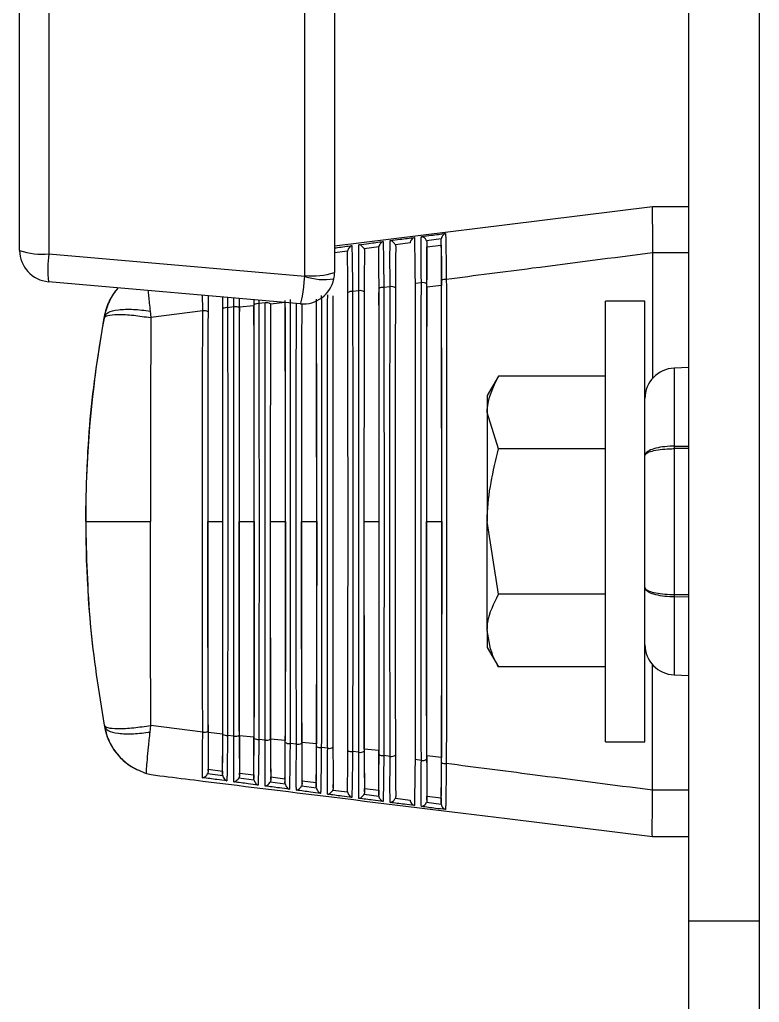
# Model space of a CAD drawing. Extents: x 17.3 to 113.1, y 4.8 to 84.5.
# Drawn here: x 101.757 to 103.225, y 34.952 to 36.903 of the extents above; entities that cross this region are included whole.
import ezdxf

# ---------------------------------------------------------------- set-up
doc = ezdxf.new("R2010")
doc.units = 0
doc.header["$MEASUREMENT"] = 0
doc.layers.add('OBJECT', color=7, linetype='CONTINUOUS')

msp = doc.modelspace()

# ---------------------------------------------------------------- linework, layer by layer
at = {"layer": 'OBJECT'}
for p, q in [((103.0847, 35.1139), (103.0847, 44.0865)), ((101.7567, 36.4447), (101.7567, 37.5333)), ((101.8148, 37.5263), (101.8148, 36.4376)), ((102.3229, 36.3947), (102.3229, 37.5263)), ((102.3817, 37.3464), (102.3817, 36.4009)), ((103.2247, 34.4065), (103.2247, 37.2701)), ((102.7241, 36.496), (103.0127, 36.5315)), ((103.0127, 36.5315), (103.0847, 36.5315)), ((103.0127, 36.5315), (103.0127, 36.5315)), ((102.3817, 36.4538), (102.7241, 36.496)), ((102.5314, 36.4594), (102.5023, 36.4556)), ((102.5934, 36.4674), (102.5643, 36.4636)), ((102.5651, 36.4597), (102.5651, 36.4515)), ((102.5651, 36.4515), (102.5933, 36.455)), ((102.5933, 36.466), (102.5934, 36.4674)), ((102.5933, 36.455), (102.5933, 36.466)), ((101.8148, 36.4376), (102.3227, 36.3932)), ((102.4075, 36.4433), (102.3817, 36.4399)), ((102.4073, 36.4414), (102.4075, 36.4433)), ((102.4694, 36.4514), (102.4402, 36.4476)), ((102.4693, 36.4497), (102.4694, 36.4514)), ((103.0127, 36.4399), (103.0127, 36.4398)), ((103.0847, 36.4399), (103.0127, 36.4399)), ((103.0127, 36.4398), (103.0127, 36.1906)), ((102.3137, 36.3387), (101.8137, 36.3824)), ((102.5539, 36.3805), (102.5414, 36.3789)), ((102.4299, 36.3645), (102.4174, 36.3629)), ((102.4919, 36.3725), (102.4794, 36.3709)), ((102.5938, 36.3749), (102.5646, 36.3716)), ((102.1599, 36.3289), (102.1598, 36.3521)), ((102.182, 36.3325), (102.1819, 36.3502)), ((102.1926, 36.3493), (102.1925, 36.3306)), ((102.1927, 36.3317), (102.1927, 36.3493)), ((102.2219, 36.3369), (102.2218, 36.3467)), ((102.2313, 36.3459), (102.2314, 36.3389)), ((102.244, 36.3405), (102.2314, 36.3389)), ((102.2838, 36.3413), (102.2546, 36.3382)), ((102.9977, 36.344), (102.9197, 36.344)), ((102.9197, 35.469), (102.9197, 36.344)), ((102.9977, 35.469), (102.9977, 36.344)), ((102.0157, 36.3243), (102.0171, 36.3112)), ((102.12, 36.3245), (102.0171, 36.3112)), ((102.182, 36.3325), (102.1693, 36.3309)), ((102.2217, 36.3347), (102.1927, 36.3317)), ((101.9243, 36.3107), (101.9248, 36.3132)), ((103.0847, 36.2119), (103.0556, 36.2109)), ((103.0556, 36.2109), (103.0556, 36.0561)), ((102.707, 36.1952), (102.6847, 36.1565)), ((102.9197, 36.1952), (102.707, 36.1952)), ((102.6847, 36.1565), (102.6847, 36.123)), ((102.707, 36.0508), (102.6847, 36.123)), ((102.6847, 36.123), (102.6847, 35.9065)), ((102.9197, 36.0508), (102.707, 36.0508)), ((103.0556, 36.0561), (103.0847, 36.0563)), ((103.0847, 36.0514), (103.0556, 36.0512)), ((103.0556, 36.0512), (103.0556, 35.7618)), ((102.1303, 35.9065), (102.1601, 35.9065)), ((102.1923, 35.9065), (102.2221, 35.9065)), ((102.2543, 35.9065), (102.2841, 35.9065)), ((102.3162, 35.9065), (102.3462, 35.9065)), ((102.4402, 35.9065), (102.4702, 35.9065)), ((102.5641, 35.9065), (102.5943, 35.9065)), ((102.707, 35.7621), (102.6847, 35.9065)), ((102.6847, 35.69), (102.6847, 35.9065)), ((102.9197, 35.7621), (102.707, 35.7621)), ((103.0556, 35.7618), (103.0847, 35.7615)), ((103.0847, 35.7566), (103.0556, 35.7569)), ((103.0556, 35.7569), (103.0556, 35.6021)), ((102.6847, 35.69), (102.6847, 35.6565)), ((102.6847, 35.6565), (102.707, 35.6178)), ((102.9197, 35.6178), (102.707, 35.6178)), ((103.0127, 35.3732), (103.0127, 35.6223)), ((103.0556, 35.6021), (103.0847, 35.601)), ((101.9243, 35.5022), (101.9248, 35.4998)), ((102.0157, 35.4886), (102.0171, 35.5018)), ((102.12, 35.4885), (102.0171, 35.5018)), ((102.1597, 35.4847), (102.1307, 35.4877)), ((102.182, 35.4805), (102.1693, 35.4821)), ((102.2217, 35.4782), (102.1927, 35.4813)), ((102.244, 35.4725), (102.2314, 35.4741)), ((102.2838, 35.4717), (102.2546, 35.4748)), ((102.306, 35.4644), (102.2934, 35.4661)), ((102.3458, 35.4651), (102.3166, 35.4682)), ((102.9197, 35.469), (102.9977, 35.469)), ((102.368, 35.4564), (102.3554, 35.4581)), ((102.4299, 35.4484), (102.4174, 35.4501)), ((102.4698, 35.4517), (102.4406, 35.4549)), ((102.4919, 35.4404), (102.4794, 35.442)), ((102.5938, 35.4381), (102.5646, 35.4413)), ((102.5539, 35.4324), (102.5414, 35.434)), ((101.9903, 35.4136), (101.9903, 35.4135)), ((102.0085, 35.4065), (102.0176, 35.4041)), ((102.1298, 35.4062), (102.1596, 35.4023)), ((102.1311, 35.4115), (102.1311, 35.4147)), ((102.1311, 35.4147), (102.1593, 35.4113)), ((102.1593, 35.4113), (102.1593, 35.4049)), ((102.1931, 35.403), (102.1931, 35.4071)), ((102.1931, 35.4071), (102.2213, 35.4036)), ((102.2213, 35.4036), (102.2213, 35.3965)), ((102.1919, 35.398), (102.2216, 35.394)), ((102.254, 35.3898), (102.2835, 35.3859)), ((102.2551, 35.3946), (102.2551, 35.3995)), ((102.2551, 35.3995), (102.2833, 35.396)), ((102.2833, 35.396), (102.2833, 35.3881)), ((102.3161, 35.3816), (102.3455, 35.3777)), ((102.3171, 35.3863), (102.3171, 35.3919)), ((102.3171, 35.3919), (102.3453, 35.3884)), ((102.3453, 35.3884), (102.3453, 35.3798)), ((102.3791, 35.378), (102.3791, 35.3843)), ((102.3781, 35.3735), (102.4075, 35.3697)), ((102.4402, 35.3654), (102.4694, 35.3616)), ((102.4411, 35.3697), (102.4411, 35.3767)), ((102.4411, 35.3767), (102.4693, 35.3732)), ((102.4693, 35.3732), (102.4693, 35.3633)), ((103.0127, 35.373), (103.0127, 35.3732)), ((103.0847, 35.373), (103.0127, 35.373)), ((102.5023, 35.3573), (102.5314, 35.3536)), ((102.5643, 35.3493), (102.5934, 35.3456)), ((102.5651, 35.3533), (102.5651, 35.3614)), ((102.5651, 35.3614), (102.5933, 35.358)), ((102.5933, 35.358), (102.5933, 35.347)), ((102.7241, 35.3169), (103.0127, 35.2815)), ((103.0127, 35.2815), (103.0847, 35.2815)), ((103.0127, 35.2815), (103.0127, 35.2815)), ((103.0847, 35.1139), (103.2247, 35.1139)), ((103.0847, 34.8945), (103.0847, 35.1139))]:
    msp.add_line(p, q, dxfattribs=at)
for centre, radius, start, end in [((101.8012, 36.5682), 0.1313, 250.1946, 275.962), ((101.8192, 36.4447), 0.0625, 180, 265), ((102.0349, 36.4057), 0.2224, 171.741, 186.0016), ((102.3381, 36.5321), 0.1382, 263.6678, 288.3842), ((102.3192, 36.4009), 0.0625, 348.19, 0), ((102.3192, 36.4009), 0.0625, 265, 348.19), ((102.3154, 36.3947), 0.0075, 348.19, 0), ((102.3619, 36.5094), 0.1227, 251.3498, 278.6504), ((102.5565, 36.3662), 0.0146, 57.0125, 100.1367), ((102.6013, 36.3743), 0.0128, 80.5612, 125.0362), ((102.0428, 36.2915), 0.12, 138.9475, 169.5863), ((102.4153, 36.3498), 0.0133, 80.8346, 123.6271), ((102.4325, 36.3498), 0.015, 57.9288, 99.9093), ((102.4773, 36.358), 0.0131, 80.7441, 124.1001), ((102.4945, 36.358), 0.0148, 57.4671, 100.023), ((102.2292, 36.3252), 0.0138, 81.1256, 122.1851), ((102.2466, 36.3252), 0.0156, 59.3136, 99.5686), ((102.1226, 36.3087), 0.016, 60.2653, 99.3215), ((102.1672, 36.317), 0.014, 81.2267, 121.6959), ((102.1846, 36.3169), 0.0158, 59.7883, 99.446), ((104.1377, 35.9065), 2.25, 169.5863, 177.7412), ((103.0577, 36.1509), 0.06, 92, 180), ((103.3113, 36.0536), 0.2557, 179.4499, 180.5501), ((104.1377, 35.9065), 2.25, 179.0318, 186.8113), ((103.3113, 35.7593), 0.2557, 179.4499, 180.5501), ((103.0577, 35.662), 0.06, 180, 268), ((102.0428, 35.5215), 0.12, 190.4137, 244.0782), ((102.1226, 35.5043), 0.016, 260.6747, 299.7384), ((102.1672, 35.4959), 0.014, 238.3041, 278.7733), ((102.1846, 35.496), 0.0158, 260.554, 300.2117), ((102.2292, 35.4877), 0.0138, 237.8149, 278.8744), ((102.2466, 35.4878), 0.0156, 260.4314, 300.6864), ((102.2912, 35.4795), 0.0136, 237.336, 278.9692), ((102.3086, 35.4796), 0.0153, 260.3116, 301.1548), ((102.3533, 35.4713), 0.0134, 236.8451, 279.0729), ((102.3705, 35.4714), 0.0152, 260.2034, 301.6137), ((102.4153, 35.4632), 0.0133, 236.3729, 279.1654), ((102.4325, 35.4632), 0.015, 260.0879, 302.077), ((102.4773, 35.455), 0.0131, 235.8999, 279.2559), ((102.4945, 35.455), 0.0148, 259.9716, 302.5352), ((102.5565, 35.4468), 0.0146, 259.8691, 302.9816), ((102.6013, 35.4387), 0.0128, 234.9638, 279.4388)]:
    msp.add_arc(centre, radius, start, end, dxfattribs=at)
for centre, major_axis, ratio, start_param, end_param in [((102.3192, 36.4009), (0.0054, 0.0623), 0.067136, 3.141593, 4.593532), ((102.5833, 35.9065), (0, 2.217), 0.008727, 1.356281, 1.785312), ((102.5751, 35.9065), (0, 2.2176), 0.008727, 4.494993, 4.929785), ((102.3891, 35.9065), (0, 2.2078), 0.008727, 4.505106, 4.919672), ((102.4593, 35.9065), (0, 2.2105), 0.008727, 1.363019, 1.778574), ((102.4511, 35.9065), (0, 2.2111), 0.008727, 4.501727, 4.923051), ((102.5213, 35.9065), (0, 2.2137), 0.008727, 1.359646, 1.781947), ((102.2733, 35.9065), (0, 2.2007), 0.008727, 1.373185, 1.768407), ((102.2651, 35.9065), (0, 2.2013), 0.008727, 4.511889, 4.912889), ((102.3353, 35.9065), (0, 2.204), 0.008727, 1.373501, 1.771804), ((102.3271, 35.9065), (0, 2.2046), 0.008727, 4.508493, 4.912379), ((102.3973, 35.9065), (0, 2.2072), 0.008727, 1.366399, 1.775193), ((102.1493, 35.9065), (0, 2.1942), 0.008727, 1.380004, 1.761588), ((102.1411, 35.9065), (0, 2.1948), 0.008727, 4.518704, 4.906074), ((102.2113, 35.9065), (0, 2.1975), 0.008727, 1.376591, 1.765002), ((102.2031, 35.9065), (0, 2.1981), 0.008727, 4.515292, 4.909486)]:
    msp.add_ellipse(centre, major_axis=major_axis, ratio=ratio, start_param=start_param, end_param=end_param, dxfattribs=at)
for points, knots in [([(103.0127, 36.5315), (103.0124, 36.5301), (103.0119, 36.5274), (103.012, 36.5066), (103.0128, 36.4769), (103.0127, 36.452), (103.0127, 36.4399)], [0, 0, 0, 0, 0.253583, 0.507165, 0.760847, 1, 1, 1, 1]), ([(102.5539, 36.4721), (102.5605, 36.473), (102.5765, 36.475), (102.5926, 36.4771), (102.602, 36.4783)], [0, 0, 0, 0, 0.412559, 1, 1, 1, 1]), ([(102.602, 36.4783), (102.602, 36.4783), (102.601, 36.478), (102.5989, 36.4769), (102.5962, 36.4742), (102.5941, 36.4708), (102.5936, 36.4684), (102.5934, 36.4674)], [0, 0, 0, 0, 0.007749, 0.250693, 0.570356, 0.807216, 1, 1, 1, 1]), ([(102.602, 36.4783), (102.602, 36.4777), (102.6021, 36.4755), (102.6023, 36.4672), (102.6027, 36.4475), (102.6031, 36.4177), (102.6033, 36.3959), (102.6034, 36.3869)], [0, 0, 0, 0, 0.059775, 0.20716, 0.50141, 0.795934, 1, 1, 1, 1]), ([(102.4299, 36.3645), (102.4299, 36.371), (102.4297, 36.3906), (102.4296, 36.42), (102.4297, 36.4425), (102.4298, 36.4524), (102.4299, 36.4553), (102.4299, 36.456)], [0, 0, 0, 0, 0.151845, 0.458695, 0.765102, 0.940995, 1, 1, 1, 1]), ([(102.4299, 36.456), (102.4365, 36.4568), (102.4525, 36.4589), (102.4686, 36.461), (102.478, 36.4623)], [0, 0, 0, 0, 0.412496, 1, 1, 1, 1]), ([(102.4402, 36.4476), (102.4397, 36.4486), (102.4386, 36.4508), (102.4357, 36.4536), (102.4328, 36.4553), (102.4307, 36.4559), (102.4299, 36.456), (102.4299, 36.456)], [0, 0, 0, 0, 0.207478, 0.460443, 0.790802, 0.99185, 1, 1, 1, 1]), ([(102.478, 36.4623), (102.478, 36.4622), (102.4772, 36.4619), (102.4752, 36.4609), (102.4725, 36.4584), (102.4703, 36.4549), (102.4697, 36.4525), (102.4694, 36.4514)], [0, 0, 0, 0, 0.0078825, 0.2106168, 0.547452, 0.7981673, 1, 1, 1, 1]), ([(102.478, 36.4623), (102.478, 36.4616), (102.4781, 36.4591), (102.4783, 36.4503), (102.4787, 36.4297), (102.4791, 36.4), (102.4793, 36.379), (102.4794, 36.3709)], [0, 0, 0, 0, 0.059218, 0.209832, 0.510595, 0.811654, 1, 1, 1, 1]), ([(102.4919, 36.3725), (102.4919, 36.379), (102.4917, 36.3986), (102.4916, 36.4279), (102.4917, 36.4506), (102.4918, 36.4606), (102.4919, 36.4634), (102.4919, 36.4641)], [0, 0, 0, 0, 0.150135, 0.453531, 0.756487, 0.940721, 1, 1, 1, 1]), ([(102.4919, 36.4641), (102.4985, 36.4649), (102.5145, 36.467), (102.5306, 36.4691), (102.54, 36.4703)], [0, 0, 0, 0, 0.412531, 1, 1, 1, 1]), ([(102.5023, 36.4556), (102.5018, 36.4566), (102.5007, 36.4588), (102.4979, 36.4616), (102.4949, 36.4634), (102.4928, 36.464), (102.4919, 36.4641), (102.4919, 36.4641)], [0, 0, 0, 0, 0.203483, 0.450055, 0.7731, 0.991933, 1, 1, 1, 1]), ([(102.5023, 36.4556), (102.5026, 36.4545), (102.503, 36.4531), (102.5031, 36.4517), (102.5031, 36.4515)], [0, 0, 0, 0, 0.8359793, 1, 1, 1, 1]), ([(102.54, 36.4703), (102.54, 36.4703), (102.5391, 36.47), (102.537, 36.4689), (102.5343, 36.4663), (102.5322, 36.4629), (102.5317, 36.4605), (102.5314, 36.4594)], [0, 0, 0, 0, 0.0078079, 0.2310745, 0.5592031, 0.8028127, 1, 1, 1, 1]), ([(102.54, 36.4703), (102.54, 36.4697), (102.5401, 36.4673), (102.5403, 36.4588), (102.5407, 36.4387), (102.5411, 36.4088), (102.5413, 36.3874), (102.5414, 36.3789)], [0, 0, 0, 0, 0.0594948, 0.2084586, 0.5058928, 0.8036089, 1, 1, 1, 1]), ([(102.5539, 36.3805), (102.5539, 36.387), (102.5537, 36.4065), (102.5536, 36.4358), (102.5537, 36.4587), (102.5538, 36.4687), (102.5539, 36.4715), (102.5539, 36.4721)], [0, 0, 0, 0, 0.1485046, 0.4485974, 0.7482559, 0.9404451, 1, 1, 1, 1]), ([(102.5643, 36.4636), (102.5638, 36.4646), (102.5629, 36.4666), (102.5605, 36.4693), (102.5574, 36.4713), (102.5551, 36.472), (102.5539, 36.4721), (102.5539, 36.4721)], [0, 0, 0, 0, 0.1992929, 0.3970824, 0.7008919, 0.992019, 1, 1, 1, 1]), ([(102.5643, 36.4636), (102.5647, 36.4625), (102.565, 36.4612), (102.5651, 36.4599), (102.5651, 36.4597)], [0, 0, 0, 0, 0.843623, 1, 1, 1, 1]), ([(102.5651, 36.4597), (102.565, 36.4546), (102.5648, 36.4445), (102.5645, 36.4156), (102.5645, 36.3911), (102.5644, 36.3784)], [0, 0, 0, 0, 0.324373, 0.648691, 1, 1, 1, 1]), ([(102.594, 36.3848), (102.5939, 36.3966), (102.5939, 36.4203), (102.5936, 36.45), (102.5934, 36.4605), (102.5933, 36.466)], [0, 0, 0, 0, 0.324207, 0.64849, 1, 1, 1, 1]), ([(102.5933, 36.455), (102.5934, 36.4474), (102.5936, 36.4323), (102.5938, 36.4023), (102.5938, 36.3821), (102.5938, 36.3749)], [0, 0, 0, 0, 0.390005, 0.779955, 1, 1, 1, 1]), ([(102.3817, 36.4497), (102.3837, 36.4499), (102.3951, 36.4514), (102.4066, 36.4529), (102.416, 36.4542)], [0, 0, 0, 0, 0.17624, 1, 1, 1, 1]), ([(102.4079, 36.3609), (102.4079, 36.3727), (102.4078, 36.3965), (102.4076, 36.4253), (102.4074, 36.4361), (102.4073, 36.4414)], [0, 0, 0, 0, 0.33646, 0.673002, 1, 1, 1, 1]), ([(102.416, 36.4542), (102.416, 36.4542), (102.4153, 36.4539), (102.4133, 36.4528), (102.4107, 36.4504), (102.4084, 36.4469), (102.4078, 36.4444), (102.4075, 36.4433)], [0, 0, 0, 0, 0.00795, 0.189272, 0.535069, 0.793247, 1, 1, 1, 1]), ([(102.416, 36.4542), (102.416, 36.4534), (102.4161, 36.4509), (102.4163, 36.4417), (102.4167, 36.4208), (102.4171, 36.3911), (102.4173, 36.3706), (102.4174, 36.3629)], [0, 0, 0, 0, 0.058943, 0.211284, 0.515533, 0.820091, 1, 1, 1, 1]), ([(102.4402, 36.4476), (102.4402, 36.4475), (102.4407, 36.4464), (102.441, 36.4449), (102.4411, 36.4435), (102.4411, 36.4433)], [0, 0, 0, 0, 0.022524, 0.828115, 1, 1, 1, 1]), ([(102.4411, 36.4433), (102.441, 36.4378), (102.4408, 36.427), (102.4406, 36.3979), (102.4405, 36.3743), (102.4405, 36.3625)], [0, 0, 0, 0, 0.332714, 0.665367, 1, 1, 1, 1]), ([(102.4699, 36.3688), (102.4699, 36.3807), (102.4698, 36.4044), (102.4696, 36.4336), (102.4694, 36.4443), (102.4693, 36.4497)], [0, 0, 0, 0, 0.332168, 0.664412, 1, 1, 1, 1]), ([(102.5031, 36.4515), (102.503, 36.4462), (102.5028, 36.4357), (102.5026, 36.4068), (102.5025, 36.3827), (102.5024, 36.3704)], [0, 0, 0, 0, 0.328437, 0.656814, 1, 1, 1, 1]), ([(102.5646, 36.3716), (102.5646, 36.3846), (102.5647, 36.4105), (102.5649, 36.4369), (102.565, 36.4478), (102.5651, 36.4515)], [0, 0, 0, 0, 0.396562, 0.793191, 1, 1, 1, 1]), ([(103.0127, 36.4398), (102.9334, 36.4295), (102.7969, 36.4119), (102.6605, 36.3943), (102.6034, 36.3869)], [0, 0, 0, 0, 0.58145, 1, 1, 1, 1]), ([(102.5414, 36.3789), (102.5414, 36.3724), (102.5415, 36.3398), (102.5417, 36.2019), (102.5419, 35.9801), (102.5418, 35.6954), (102.5416, 35.5212), (102.5414, 35.434)], [0, 0, 0, 0, 0.021019, 0.105106, 0.44228, 0.72114, 1, 1, 1, 1]), ([(102.5539, 35.4324), (102.5539, 35.4389), (102.5538, 35.4715), (102.5536, 35.6094), (102.5534, 35.8317), (102.5535, 36.1175), (102.5538, 36.2929), (102.5539, 36.3805)], [0, 0, 0, 0, 0.020947, 0.104745, 0.44076, 0.72038, 1, 1, 1, 1]), ([(102.6034, 36.3869), (102.6035, 36.3804), (102.6035, 36.3478), (102.6037, 36.2101), (102.6039, 35.9856), (102.6039, 35.6954), (102.6036, 35.5158), (102.6034, 35.426)], [0, 0, 0, 0, 0.020664, 0.103331, 0.434809, 0.717404, 1, 1, 1, 1]), ([(101.9248, 36.3132), (101.9275, 36.3239), (101.9329, 36.3449), (101.9461, 36.362), (101.9525, 36.3703)], [0, 0, 0, 0, 0.512701, 1, 1, 1, 1]), ([(102.0114, 36.3651), (102.0117, 36.3615), (102.0128, 36.3499), (102.0145, 36.3347), (102.0157, 36.3243)], [0, 0, 0, 0, 0.312757, 1, 1, 1, 1]), ([(102.4174, 36.3629), (102.4174, 36.3564), (102.4175, 36.3237), (102.4177, 36.1857), (102.4179, 35.9692), (102.4178, 35.6955), (102.4175, 35.5319), (102.4174, 35.4501)], [0, 0, 0, 0, 0.021766, 0.108843, 0.45801, 0.729005, 1, 1, 1, 1]), ([(102.4299, 35.4484), (102.4299, 35.455), (102.4299, 35.4876), (102.4296, 35.6256), (102.4295, 35.8427), (102.4296, 36.1174), (102.4298, 36.2822), (102.4299, 36.3645)], [0, 0, 0, 0, 0.0216885, 0.1084547, 0.456373, 0.7281864, 1, 1, 1, 1]), ([(102.4702, 35.9065), (102.4702, 35.9657), (102.4702, 36.1184), (102.47, 36.269), (102.4698, 36.3613)], [0, 0, 0, 0, 0.387367, 1, 1, 1, 1]), ([(102.4794, 36.3709), (102.4794, 36.3644), (102.4795, 36.3318), (102.4797, 36.1938), (102.4799, 35.9746), (102.4798, 35.6955), (102.4795, 35.5265), (102.4794, 35.442)], [0, 0, 0, 0, 0.021386, 0.106942, 0.450009, 0.725004, 1, 1, 1, 1]), ([(102.4919, 35.4404), (102.4919, 35.4469), (102.4919, 35.4796), (102.4916, 35.6175), (102.4915, 35.8372), (102.4915, 36.1175), (102.4918, 36.2875), (102.4919, 36.3725)], [0, 0, 0, 0, 0.021311, 0.106568, 0.448432, 0.724216, 1, 1, 1, 1]), ([(102.5646, 36.3716), (102.5644, 36.2784), (102.5642, 36.1244), (102.5641, 35.9681), (102.5641, 35.9065)], [0, 0, 0, 0, 0.605765, 1, 1, 1, 1]), ([(102.5943, 35.9065), (102.5943, 35.9853), (102.5942, 36.1428), (102.594, 36.2976), (102.5938, 36.3749)], [0, 0, 0, 0, 0.500491, 1, 1, 1, 1]), ([(102.12, 36.3245), (102.12, 36.3311), (102.1199, 36.3423), (102.1198, 36.3518), (102.1198, 36.3556)], [0, 0, 0, 0, 0.594402, 1, 1, 1, 1]), ([(102.1306, 36.3547), (102.1306, 36.3533), (102.1306, 36.344), (102.1306, 36.3324), (102.1305, 36.3226)], [0, 0, 0, 0, 0.154578, 1, 1, 1, 1]), ([(102.1691, 36.3513), (102.1691, 36.3502), (102.1692, 36.344), (102.1693, 36.3368), (102.1693, 36.3309)], [0, 0, 0, 0, 0.178084, 1, 1, 1, 1]), ([(102.2217, 36.3467), (102.2217, 36.3461), (102.2217, 36.3424), (102.2217, 36.3382), (102.2217, 36.3347)], [0, 0, 0, 0, 0.170986, 1, 1, 1, 1]), ([(102.2314, 36.3389), (102.2314, 36.3323), (102.2314, 36.2996), (102.2316, 36.1613), (102.2318, 35.9527), (102.2317, 35.6957), (102.2315, 35.548), (102.2314, 35.4741)], [0, 0, 0, 0, 0.022991, 0.114969, 0.483793, 0.741896, 1, 1, 1, 1]), ([(102.244, 35.4725), (102.244, 35.479), (102.2439, 35.5117), (102.2437, 35.65), (102.2436, 35.8591), (102.2437, 36.1173), (102.2439, 36.2661), (102.244, 36.3405)], [0, 0, 0, 0, 0.022904, 0.114532, 0.481956, 0.740978, 1, 1, 1, 1]), ([(102.2841, 35.9065), (102.2841, 35.9656), (102.2841, 36.1116), (102.2839, 36.2556), (102.2838, 36.3413)], [0, 0, 0, 0, 0.4052593, 1, 1, 1, 1]), ([(102.2934, 36.3469), (102.2934, 36.3403), (102.2934, 36.3077), (102.2936, 36.1694), (102.2938, 35.9582), (102.2937, 35.6956), (102.2935, 35.5426), (102.2934, 35.4661)], [0, 0, 0, 0, 0.022568, 0.112852, 0.474885, 0.737443, 1, 1, 1, 1]), ([(102.306, 35.4644), (102.306, 35.471), (102.3059, 35.5037), (102.3057, 35.6419), (102.3055, 35.8537), (102.3056, 36.1143), (102.3058, 36.2653), (102.306, 36.3394)], [0, 0, 0, 0, 0.02272, 0.113615, 0.478094, 0.744305, 1, 1, 1, 1]), ([(102.3462, 35.9065), (102.3462, 35.9656), (102.3461, 36.1139), (102.3459, 36.26), (102.3458, 36.3479)], [0, 0, 0, 0, 0.399041, 1, 1, 1, 1]), ([(102.3554, 36.3549), (102.3554, 36.3484), (102.3555, 36.3157), (102.3557, 36.1776), (102.3558, 35.9637), (102.3557, 35.6956), (102.3555, 35.5372), (102.3554, 35.4581)], [0, 0, 0, 0, 0.02216, 0.110812, 0.466297, 0.733148, 1, 1, 1, 1]), ([(102.368, 35.4564), (102.3679, 35.463), (102.3679, 35.4956), (102.3677, 35.6338), (102.3675, 35.8482), (102.3676, 36.1174), (102.3678, 36.2768), (102.368, 36.3565)], [0, 0, 0, 0, 0.0220791, 0.1104086, 0.4645971, 0.7322985, 1, 1, 1, 1]), ([(101.9248, 36.3132), (101.9265, 36.3161), (101.9301, 36.3223), (101.9512, 36.3274), (101.981, 36.3285), (102.0044, 36.3257), (102.0157, 36.3243)], [0, 0, 0, 0, 0.241561, 0.5, 0.758437, 1, 1, 1, 1]), ([(102.12, 35.4885), (102.12, 35.495), (102.1199, 35.5278), (102.1197, 35.6662), (102.1196, 35.8701), (102.1197, 36.1172), (102.1199, 36.2554), (102.12, 36.3245)], [0, 0, 0, 0, 0.0237916, 0.1189728, 0.500647, 0.7503236, 1, 1, 1, 1]), ([(102.1601, 35.9065), (102.1601, 35.9657), (102.16, 36.1073), (102.1598, 36.247), (102.1597, 36.3282)], [0, 0, 0, 0, 0.4185476, 1, 1, 1, 1]), ([(102.1693, 36.3309), (102.1694, 36.3243), (102.1694, 36.2916), (102.1696, 36.1532), (102.1697, 35.9472), (102.1696, 35.6957), (102.1694, 35.5533), (102.1693, 35.4821)], [0, 0, 0, 0, 0.02343, 0.117164, 0.493037, 0.746519, 1, 1, 1, 1]), ([(102.182, 35.4805), (102.182, 35.487), (102.1819, 35.5197), (102.1817, 35.6581), (102.1816, 35.8646), (102.1817, 36.1172), (102.1819, 36.2607), (102.182, 36.3325)], [0, 0, 0, 0, 0.02334, 0.116711, 0.491126, 0.745563, 1, 1, 1, 1]), ([(102.1927, 36.3317), (102.1925, 36.2373), (102.1923, 36.0963), (102.1923, 35.9536), (102.1923, 35.9065)], [0, 0, 0, 0, 0.669469, 1, 1, 1, 1]), ([(102.2221, 35.9065), (102.2221, 35.9657), (102.2221, 36.1094), (102.2219, 36.2513), (102.2217, 36.3347)], [0, 0, 0, 0, 0.411755, 1, 1, 1, 1]), ([(101.8877, 35.9065), (101.8892, 35.9743), (101.8923, 36.1099), (101.9136, 36.2438), (101.9243, 36.3107)], [0, 0, 0, 0, 0.5, 1, 1, 1, 1]), ([(101.9243, 36.3107), (101.9259, 36.3125), (101.9292, 36.3163), (101.9506, 36.318), (101.9813, 36.3165), (102.0054, 36.3129), (102.0171, 36.3112)], [0, 0, 0, 0, 0.2411708, 0.4999999, 0.7588284, 1, 1, 1, 1]), ([(102.0171, 36.3112), (102.0168, 36.2446), (102.0162, 36.1106), (102.0161, 35.9749), (102.0161, 35.9065)], [0, 0, 0, 0, 0.496376, 1, 1, 1, 1]), ([(102.6847, 36.123), (102.6847, 36.1247), (102.685, 36.1491), (102.6964, 36.173), (102.707, 36.1952)], [0, 0, 0, 0, 0.070214, 1, 1, 1, 1]), ([(102.6847, 35.9065), (102.6847, 35.9099), (102.685, 35.9586), (102.6964, 36.0064), (102.707, 36.0508)], [0, 0, 0, 0, 0.070214, 1, 1, 1, 1]), ([(103.0556, 36.0561), (103.0527, 36.056), (103.0431, 36.0558), (103.0272, 36.054), (103.011, 36.05), (103.0003, 36.0443), (102.9977, 36.0398), (102.9977, 36.0374), (102.9977, 36.0374)], [0, 0, 0, 0, 0.093063, 0.311107, 0.536525, 0.766297, 0.99553, 1, 1, 1, 1]), ([(102.9977, 36.0374), (102.9977, 36.0374), (102.9977, 36.0377), (102.9978, 36.0383), (102.9984, 36.04), (103.0016, 36.043), (103.011, 36.0466), (103.0272, 36.0496), (103.0431, 36.0509), (103.0527, 36.0511), (103.0556, 36.0512)], [0, 0, 0, 0, 0.004468, 0.036716, 0.090607, 0.234341, 0.463859, 0.689062, 0.906977, 1, 1, 1, 1]), ([(101.8877, 35.9065), (101.8895, 35.9065), (101.8931, 35.9065), (101.9226, 35.9065), (101.9656, 35.9065), (101.9997, 35.9065), (102.0161, 35.9065)], [0, 0, 0, 0, 0.240773, 0.500001, 0.759226, 1, 1, 1, 1]), ([(101.8877, 35.9065), (101.8892, 35.8387), (101.8923, 35.7031), (101.9136, 35.5692), (101.9243, 35.5022)], [0, 0, 0, 0, 0.5, 1, 1, 1, 1]), ([(102.0171, 35.5018), (102.0168, 35.5683), (102.0162, 35.7023), (102.0161, 35.8381), (102.0161, 35.9065)], [0, 0, 0, 0, 0.496376, 1, 1, 1, 1]), ([(102.1307, 35.4877), (102.1306, 35.5655), (102.1304, 35.7042), (102.1303, 35.8447), (102.1303, 35.9065)], [0, 0, 0, 0, 0.5607605, 1, 1, 1, 1]), ([(102.1927, 35.4813), (102.1925, 35.5757), (102.1923, 35.7166), (102.1923, 35.8593), (102.1923, 35.9065)], [0, 0, 0, 0, 0.669469, 1, 1, 1, 1]), ([(102.2221, 35.9065), (102.2221, 35.8473), (102.2221, 35.7035), (102.2219, 35.5617), (102.2217, 35.4782)], [0, 0, 0, 0, 0.411755, 1, 1, 1, 1]), ([(102.2546, 35.4748), (102.2545, 35.5688), (102.2543, 35.7119), (102.2543, 35.8568), (102.2543, 35.9065)], [0, 0, 0, 0, 0.657056, 1, 1, 1, 1]), ([(102.2841, 35.9065), (102.2841, 35.8473), (102.2841, 35.7013), (102.2839, 35.5573), (102.2838, 35.4717)], [0, 0, 0, 0, 0.4052593, 1, 1, 1, 1]), ([(102.3166, 35.4682), (102.3165, 35.5619), (102.3163, 35.7072), (102.3162, 35.8543), (102.3162, 35.9065)], [0, 0, 0, 0, 0.645444, 1, 1, 1, 1]), ([(102.3462, 35.9065), (102.3462, 35.8473), (102.3461, 35.6991), (102.3459, 35.5529), (102.3458, 35.4651)], [0, 0, 0, 0, 0.399041, 1, 1, 1, 1]), ([(102.4406, 35.4549), (102.4404, 35.5483), (102.4402, 35.6978), (102.4402, 35.8495), (102.4402, 35.9065)], [0, 0, 0, 0, 0.624364, 1, 1, 1, 1]), ([(102.5646, 35.4413), (102.5644, 35.5346), (102.5642, 35.6885), (102.5641, 35.8449), (102.5641, 35.9065)], [0, 0, 0, 0, 0.605766, 1, 1, 1, 1]), ([(102.5943, 35.9065), (102.5943, 35.8277), (102.5942, 35.6702), (102.594, 35.5154), (102.5938, 35.4381)], [0, 0, 0, 0, 0.500491, 1, 1, 1, 1]), ([(103.0556, 35.7569), (103.0527, 35.757), (103.0431, 35.7572), (103.0272, 35.7589), (103.011, 35.763), (103.0003, 35.7687), (102.9977, 35.7732), (102.9977, 35.7755), (102.9977, 35.7756)], [0, 0, 0, 0, 0.093063, 0.311107, 0.536525, 0.766297, 0.99553, 1, 1, 1, 1]), ([(102.9977, 35.7756), (102.9977, 35.7755), (102.9977, 35.7753), (102.9978, 35.7746), (102.9984, 35.773), (103.0016, 35.77), (103.011, 35.7663), (103.0272, 35.7633), (103.0431, 35.762), (103.0527, 35.7618), (103.0556, 35.7618)], [0, 0, 0, 0, 0.004468, 0.036716, 0.090607, 0.234341, 0.463859, 0.689062, 0.906977, 1, 1, 1, 1]), ([(102.6847, 35.69), (102.6849, 35.6956), (102.686, 35.7201), (102.6979, 35.7439), (102.707, 35.7621)], [0, 0, 0, 0, 0.231849, 1, 1, 1, 1]), ([(102.707, 35.6178), (102.7042, 35.6228), (102.6911, 35.6463), (102.6875, 35.6707), (102.6847, 35.69)], [0, 0, 0, 0, 0.211001, 1, 1, 1, 1]), ([(101.9243, 35.5022), (101.9259, 35.5004), (101.9292, 35.4967), (101.9506, 35.495), (101.9813, 35.4965), (102.0054, 35.5001), (102.0171, 35.5018)], [0, 0, 0, 0, 0.241171, 0.5, 0.758828, 1, 1, 1, 1]), ([(101.9248, 35.4998), (101.9265, 35.4968), (101.9301, 35.4907), (101.9512, 35.4856), (101.981, 35.4844), (102.0044, 35.4873), (102.0157, 35.4886)], [0, 0, 0, 0, 0.241561, 0.5, 0.758437, 1, 1, 1, 1]), ([(101.9248, 35.4998), (101.9276, 35.4891), (101.9333, 35.4678), (101.9525, 35.4404), (101.9776, 35.4184), (101.9982, 35.4105), (102.0085, 35.4065)], [0, 0, 0, 0, 0.250001, 0.499999, 0.750001, 1, 1, 1, 1]), ([(102.0085, 35.4065), (102.0085, 35.4092), (102.0085, 35.4146), (102.01, 35.4334), (102.0123, 35.4581), (102.0146, 35.4784), (102.0157, 35.4886)], [0, 0, 0, 0, 0.25, 0.5, 0.75, 1, 1, 1, 1]), ([(102.1199, 35.398), (102.1199, 35.3989), (102.1198, 35.4021), (102.1197, 35.4128), (102.1197, 35.4358), (102.1198, 35.4648), (102.12, 35.4832), (102.12, 35.4885)], [0, 0, 0, 0, 0.057678, 0.219415, 0.543376, 0.867765, 1, 1, 1, 1]), ([(102.1305, 35.4904), (102.1306, 35.4784), (102.1306, 35.4545), (102.1308, 35.4272), (102.131, 35.4163), (102.1311, 35.4115)], [0, 0, 0, 0, 0.36119, 0.722456, 1, 1, 1, 1]), ([(102.1307, 35.4877), (102.1307, 35.4766), (102.1308, 35.4524), (102.1309, 35.4285), (102.131, 35.4174), (102.1311, 35.4147)], [0, 0, 0, 0, 0.393563, 0.855354, 1, 1, 1, 1]), ([(102.1593, 35.4113), (102.1594, 35.4203), (102.1596, 35.4384), (102.1597, 35.4663), (102.1597, 35.4821), (102.1597, 35.4847)], [0, 0, 0, 0, 0.4538259, 0.9075867, 1, 1, 1, 1]), ([(102.1593, 35.4049), (102.1594, 35.4111), (102.1596, 35.4235), (102.1598, 35.4525), (102.1598, 35.4742), (102.1599, 35.484)], [0, 0, 0, 0, 0.352895, 0.705726, 1, 1, 1, 1]), ([(102.1693, 35.4821), (102.1693, 35.4756), (102.169, 35.456), (102.1686, 35.4264), (102.1683, 35.4049), (102.1681, 35.3952), (102.168, 35.3924), (102.168, 35.3916)], [0, 0, 0, 0, 0.160131, 0.483002, 0.805363, 0.942125, 1, 1, 1, 1]), ([(102.1819, 35.3897), (102.1819, 35.3906), (102.1818, 35.3936), (102.1817, 35.404), (102.1817, 35.4266), (102.1818, 35.4558), (102.182, 35.4746), (102.182, 35.4805)], [0, 0, 0, 0, 0.057935, 0.217495, 0.537029, 0.856978, 1, 1, 1, 1]), ([(102.1925, 35.4824), (102.1926, 35.4704), (102.1926, 35.4465), (102.1928, 35.4189), (102.193, 35.4079), (102.1931, 35.403)], [0, 0, 0, 0, 0.355595, 0.711266, 1, 1, 1, 1]), ([(102.1927, 35.4813), (102.1927, 35.4698), (102.1927, 35.4452), (102.1929, 35.4209), (102.193, 35.4099), (102.1931, 35.4071)], [0, 0, 0, 0, 0.398443, 0.849041, 1, 1, 1, 1]), ([(102.2213, 35.4036), (102.2214, 35.4125), (102.2216, 35.4301), (102.2217, 35.4585), (102.2217, 35.4749), (102.2217, 35.4782)], [0, 0, 0, 0, 0.442846, 0.885631, 1, 1, 1, 1]), ([(102.2213, 35.3965), (102.2214, 35.4025), (102.2216, 35.4145), (102.2218, 35.4435), (102.2219, 35.4657), (102.2219, 35.476)], [0, 0, 0, 0, 0.347531, 0.695005, 1, 1, 1, 1]), ([(102.2314, 35.4741), (102.2313, 35.4676), (102.2311, 35.448), (102.2307, 35.4185), (102.2303, 35.3967), (102.2301, 35.3869), (102.23, 35.3841), (102.23, 35.3833)], [0, 0, 0, 0, 0.1580339, 0.4766742, 0.794816, 0.9418607, 1, 1, 1, 1]), ([(102.2439, 35.3815), (102.2439, 35.3823), (102.2438, 35.3852), (102.2437, 35.3953), (102.2437, 35.4175), (102.2438, 35.4468), (102.2439, 35.4661), (102.244, 35.4725)], [0, 0, 0, 0, 0.058197, 0.215687, 0.531014, 0.846742, 1, 1, 1, 1]), ([(102.2545, 35.4744), (102.2545, 35.4625), (102.2546, 35.4386), (102.2548, 35.4106), (102.255, 35.3997), (102.2551, 35.3946)], [0, 0, 0, 0, 0.350315, 0.700707, 1, 1, 1, 1]), ([(102.2546, 35.4748), (102.2547, 35.4607), (102.2547, 35.4336), (102.2549, 35.4104), (102.255, 35.401), (102.2551, 35.3995)], [0, 0, 0, 0, 0.476711, 0.917131, 1, 1, 1, 1]), ([(102.2833, 35.396), (102.2834, 35.4046), (102.2836, 35.4219), (102.2837, 35.4506), (102.2838, 35.4676), (102.2838, 35.4717)], [0, 0, 0, 0, 0.432602, 0.86514, 1, 1, 1, 1]), ([(102.2833, 35.3881), (102.2834, 35.3939), (102.2836, 35.4056), (102.2838, 35.4346), (102.2839, 35.4572), (102.2839, 35.4681)], [0, 0, 0, 0, 0.342467, 0.684876, 1, 1, 1, 1]), ([(102.2934, 35.4661), (102.2933, 35.4596), (102.2931, 35.44), (102.2927, 35.4105), (102.2923, 35.3886), (102.2921, 35.3787), (102.292, 35.3759), (102.292, 35.3751)], [0, 0, 0, 0, 0.156042, 0.470657, 0.78478, 0.941595, 1, 1, 1, 1]), ([(102.3059, 35.3733), (102.3059, 35.374), (102.3058, 35.3769), (102.3057, 35.3866), (102.3057, 35.4084), (102.3058, 35.4378), (102.3059, 35.4576), (102.306, 35.4644)], [0, 0, 0, 0, 0.058462, 0.213982, 0.525305, 0.83702, 1, 1, 1, 1]), ([(102.3165, 35.4664), (102.3165, 35.4545), (102.3166, 35.4307), (102.3168, 35.4023), (102.317, 35.3914), (102.3171, 35.3863)], [0, 0, 0, 0, 0.345327, 0.690724, 1, 1, 1, 1]), ([(102.3166, 35.4682), (102.3167, 35.4538), (102.3167, 35.4264), (102.3169, 35.4029), (102.317, 35.3935), (102.3171, 35.3919)], [0, 0, 0, 0, 0.4771531, 0.9078133, 1, 1, 1, 1]), ([(102.3453, 35.3884), (102.3454, 35.3968), (102.3456, 35.4136), (102.3457, 35.4426), (102.3458, 35.4604), (102.3458, 35.4651)], [0, 0, 0, 0, 0.423013, 0.845962, 1, 1, 1, 1]), ([(102.3453, 35.3798), (102.3454, 35.3854), (102.3456, 35.3967), (102.3458, 35.4257), (102.3459, 35.4488), (102.3459, 35.4601)], [0, 0, 0, 0, 0.337675, 0.675297, 1, 1, 1, 1]), ([(102.3554, 35.4581), (102.3553, 35.4516), (102.3551, 35.432), (102.3547, 35.4026), (102.3543, 35.3804), (102.3541, 35.3705), (102.354, 35.3677), (102.354, 35.3669)], [0, 0, 0, 0, 0.154142, 0.464926, 0.775221, 0.941326, 1, 1, 1, 1]), ([(102.3679, 35.3651), (102.3679, 35.3658), (102.3678, 35.3685), (102.3677, 35.378), (102.3676, 35.3993), (102.3678, 35.4289), (102.3679, 35.4492), (102.368, 35.4564)], [0, 0, 0, 0, 0.0587304, 0.2123732, 0.5198851, 0.8277773, 1, 1, 1, 1]), ([(102.3785, 35.4585), (102.3785, 35.4466), (102.3786, 35.4227), (102.3788, 35.3941), (102.379, 35.3832), (102.3791, 35.378)], [0, 0, 0, 0, 0.340601, 0.681275, 1, 1, 1, 1]), ([(102.4073, 35.3715), (102.4074, 35.377), (102.4076, 35.3878), (102.4078, 35.4168), (102.4079, 35.4403), (102.4079, 35.4521)], [0, 0, 0, 0, 0.333138, 0.666225, 1, 1, 1, 1]), ([(102.4174, 35.4501), (102.4173, 35.4436), (102.4171, 35.424), (102.4167, 35.3947), (102.4163, 35.3723), (102.4161, 35.3624), (102.416, 35.3595), (102.416, 35.3588)], [0, 0, 0, 0, 0.152334, 0.459462, 0.76611, 0.941055, 1, 1, 1, 1]), ([(102.4299, 35.357), (102.4299, 35.3577), (102.4298, 35.3603), (102.4297, 35.3694), (102.4296, 35.3903), (102.4297, 35.42), (102.4299, 35.4407), (102.4299, 35.4484)], [0, 0, 0, 0, 0.059003, 0.210856, 0.514735, 0.818981, 1, 1, 1, 1]), ([(102.4405, 35.4505), (102.4405, 35.4386), (102.4406, 35.4148), (102.4408, 35.3858), (102.441, 35.375), (102.4411, 35.3697)], [0, 0, 0, 0, 0.336125, 0.672321, 1, 1, 1, 1]), ([(102.4406, 35.4549), (102.4406, 35.4399), (102.4407, 35.4119), (102.4409, 35.3878), (102.441, 35.3786), (102.4411, 35.3767)], [0, 0, 0, 0, 0.477916, 0.890823, 1, 1, 1, 1]), ([(102.4693, 35.3732), (102.4694, 35.3812), (102.4696, 35.3971), (102.4698, 35.4267), (102.4698, 35.4457), (102.4698, 35.4517)], [0, 0, 0, 0, 0.405543, 0.811027, 1, 1, 1, 1]), ([(102.4693, 35.3633), (102.4694, 35.3686), (102.4696, 35.3791), (102.4698, 35.408), (102.4699, 35.4319), (102.4699, 35.4441)], [0, 0, 0, 0, 0.328836, 0.657621, 1, 1, 1, 1]), ([(102.4794, 35.442), (102.4793, 35.4356), (102.4791, 35.416), (102.4787, 35.3868), (102.4783, 35.3641), (102.4781, 35.3542), (102.478, 35.3514), (102.478, 35.3507)], [0, 0, 0, 0, 0.150604, 0.454244, 0.75741, 0.94078, 1, 1, 1, 1]), ([(102.4919, 35.3489), (102.4919, 35.3496), (102.4918, 35.352), (102.4917, 35.3609), (102.4916, 35.3814), (102.4917, 35.4112), (102.4919, 35.4323), (102.4919, 35.4404)], [0, 0, 0, 0, 0.059275, 0.209421, 0.509832, 0.810598, 1, 1, 1, 1]), ([(102.5024, 35.4425), (102.5025, 35.4306), (102.5025, 35.4069), (102.5028, 35.3776), (102.503, 35.3669), (102.5031, 35.3615)], [0, 0, 0, 0, 0.3318723, 0.6638141, 1, 1, 1, 1]), ([(102.5646, 35.4413), (102.5646, 35.4284), (102.5647, 35.4025), (102.5649, 35.3761), (102.565, 35.3652), (102.5651, 35.3614)], [0, 0, 0, 0, 0.396565, 0.793191, 1, 1, 1, 1]), ([(102.5414, 35.434), (102.5414, 35.4276), (102.5411, 35.4081), (102.5407, 35.3788), (102.5403, 35.356), (102.5401, 35.3461), (102.54, 35.3433), (102.54, 35.3426)], [0, 0, 0, 0, 0.148954, 0.449261, 0.749099, 0.940503, 1, 1, 1, 1]), ([(102.5539, 35.3408), (102.5539, 35.3415), (102.5538, 35.3438), (102.5537, 35.3523), (102.5536, 35.3725), (102.5537, 35.4023), (102.5538, 35.4238), (102.5539, 35.4324)], [0, 0, 0, 0, 0.059552, 0.208065, 0.505161, 0.802605, 1, 1, 1, 1]), ([(102.5644, 35.4345), (102.5645, 35.4227), (102.5645, 35.3989), (102.5648, 35.3694), (102.565, 35.3587), (102.5651, 35.3533)], [0, 0, 0, 0, 0.32783, 0.655736, 1, 1, 1, 1]), ([(102.5933, 35.358), (102.5934, 35.3655), (102.5936, 35.3806), (102.5938, 35.4106), (102.5938, 35.4308), (102.5938, 35.4381)], [0, 0, 0, 0, 0.390007, 0.779955, 1, 1, 1, 1]), ([(102.5933, 35.347), (102.5934, 35.3518), (102.5936, 35.3616), (102.5939, 35.3904), (102.5939, 35.4151), (102.594, 35.4282)], [0, 0, 0, 0, 0.320862, 0.64168, 1, 1, 1, 1]), ([(102.6034, 35.426), (102.6034, 35.4196), (102.6031, 35.4001), (102.6027, 35.3709), (102.6023, 35.3479), (102.6021, 35.338), (102.602, 35.3353), (102.602, 35.3346)], [0, 0, 0, 0, 0.147377, 0.444494, 0.741153, 0.940222, 1, 1, 1, 1]), ([(103.0127, 35.3732), (102.9334, 35.3834), (102.7969, 35.401), (102.6605, 35.4187), (102.6034, 35.426)], [0, 0, 0, 0, 0.58145, 1, 1, 1, 1]), ([(102.0176, 35.4041), (102.0233, 35.4034), (102.0517, 35.3999), (102.1711, 35.3851), (102.4009, 35.3567), (102.608, 35.3312), (102.7241, 35.3169)], [0, 0, 0, 0, 0.024148, 0.120739, 0.507103, 1, 1, 1, 1]), ([(102.1199, 35.398), (102.1199, 35.398), (102.1203, 35.3981), (102.122, 35.3986), (102.1247, 35.4), (102.1279, 35.4029), (102.1292, 35.4052), (102.1298, 35.4062)], [0, 0, 0, 0, 0.008664, 0.099993, 0.471206, 0.763092, 1, 1, 1, 1]), ([(102.1311, 35.4115), (102.131, 35.4102), (102.1308, 35.4083), (102.13, 35.4067), (102.1298, 35.4062)], [0, 0, 0, 0, 0.730763, 1, 1, 1, 1]), ([(102.1596, 35.4023), (102.1596, 35.4026), (102.1594, 35.4034), (102.1593, 35.4043), (102.1593, 35.4049)], [0, 0, 0, 0, 0.349987, 1, 1, 1, 1]), ([(102.1596, 35.4023), (102.16, 35.4011), (102.1608, 35.3985), (102.1634, 35.3948), (102.166, 35.3927), (102.1676, 35.3918), (102.168, 35.3916), (102.168, 35.3916)], [0, 0, 0, 0, 0.229438, 0.521611, 0.905444, 0.991724, 1, 1, 1, 1]), ([(102.1931, 35.403), (102.193, 35.4017), (102.1928, 35.4), (102.1921, 35.3984), (102.1919, 35.398)], [0, 0, 0, 0, 0.75054, 1, 1, 1, 1]), ([(102.168, 35.3916), (102.1614, 35.3925), (102.1454, 35.3946), (102.1293, 35.3968), (102.1199, 35.398)], [0, 0, 0, 0, 0.412316, 1, 1, 1, 1]), ([(102.1819, 35.3897), (102.1819, 35.3897), (102.1824, 35.3898), (102.1841, 35.3903), (102.1869, 35.3918), (102.19, 35.3947), (102.1913, 35.3969), (102.1919, 35.398)], [0, 0, 0, 0, 0.008536, 0.1229257, 0.4857881, 0.7693115, 1, 1, 1, 1]), ([(102.23, 35.3833), (102.2234, 35.3842), (102.2074, 35.3863), (102.1913, 35.3885), (102.1819, 35.3897)], [0, 0, 0, 0, 0.412358, 1, 1, 1, 1]), ([(102.2216, 35.394), (102.2215, 35.3943), (102.2214, 35.3951), (102.2213, 35.3959), (102.2213, 35.3965)], [0, 0, 0, 0, 0.324274, 1, 1, 1, 1]), ([(102.2216, 35.394), (102.2219, 35.3929), (102.2227, 35.3903), (102.2252, 35.3867), (102.2278, 35.3845), (102.2295, 35.3835), (102.23, 35.3833), (102.23, 35.3833)], [0, 0, 0, 0, 0.223255, 0.506269, 0.880294, 0.991798, 1, 1, 1, 1]), ([(102.2439, 35.3815), (102.2439, 35.3815), (102.2445, 35.3816), (102.2463, 35.3821), (102.2491, 35.3836), (102.2521, 35.3865), (102.2534, 35.3887), (102.254, 35.3898)], [0, 0, 0, 0, 0.008433, 0.145053, 0.499703, 0.77523, 1, 1, 1, 1]), ([(102.2551, 35.3946), (102.255, 35.3933), (102.2548, 35.3917), (102.2542, 35.3901), (102.254, 35.3898)], [0, 0, 0, 0, 0.771753, 1, 1, 1, 1]), ([(102.2835, 35.3859), (102.2835, 35.3861), (102.2834, 35.3868), (102.2833, 35.3876), (102.2833, 35.3881)], [0, 0, 0, 0, 0.29366, 1, 1, 1, 1]), ([(102.2835, 35.3859), (102.2839, 35.3847), (102.2846, 35.3822), (102.287, 35.3786), (102.2896, 35.3763), (102.2914, 35.3754), (102.292, 35.3751), (102.292, 35.3751)], [0, 0, 0, 0, 0.217451, 0.491744, 0.856147, 0.991891, 1, 1, 1, 1]), ([(102.3059, 35.3733), (102.3059, 35.3733), (102.3065, 35.3734), (102.3084, 35.3739), (102.3113, 35.3755), (102.3143, 35.3783), (102.3155, 35.3806), (102.3161, 35.3816)], [0, 0, 0, 0, 0.0083422, 0.1664023, 0.5129794, 0.7808746, 1, 1, 1, 1]), ([(102.3171, 35.3863), (102.317, 35.385), (102.3168, 35.3834), (102.3162, 35.3819), (102.3161, 35.3816)], [0, 0, 0, 0, 0.794597, 1, 1, 1, 1]), ([(102.292, 35.3751), (102.2854, 35.376), (102.2693, 35.3781), (102.2533, 35.3802), (102.2439, 35.3815)], [0, 0, 0, 0, 0.412395, 1, 1, 1, 1]), ([(102.354, 35.3669), (102.3474, 35.3678), (102.3313, 35.3699), (102.3153, 35.372), (102.3059, 35.3733)], [0, 0, 0, 0, 0.41243, 1, 1, 1, 1]), ([(102.3455, 35.3777), (102.3455, 35.3779), (102.3454, 35.3786), (102.3453, 35.3793), (102.3453, 35.3798)], [0, 0, 0, 0, 0.25722, 1, 1, 1, 1]), ([(102.3455, 35.3777), (102.3458, 35.3766), (102.3465, 35.3741), (102.3488, 35.3706), (102.3515, 35.3682), (102.3533, 35.3672), (102.354, 35.3669), (102.354, 35.3669)], [0, 0, 0, 0, 0.2119412, 0.4780129, 0.8329621, 0.9919671, 1, 1, 1, 1]), ([(102.3679, 35.3651), (102.3679, 35.3651), (102.3686, 35.3652), (102.3706, 35.3657), (102.3735, 35.3674), (102.3764, 35.3702), (102.3776, 35.3725), (102.3781, 35.3735)], [0, 0, 0, 0, 0.008233, 0.187013, 0.52564, 0.786182, 1, 1, 1, 1]), ([(102.416, 35.3588), (102.4094, 35.3597), (102.3933, 35.3618), (102.3773, 35.3639), (102.3679, 35.3651)], [0, 0, 0, 0, 0.41246, 1, 1, 1, 1]), ([(102.3791, 35.378), (102.379, 35.3767), (102.3788, 35.3752), (102.3782, 35.3737), (102.3781, 35.3735)], [0, 0, 0, 0, 0.819139, 1, 1, 1, 1]), ([(102.4075, 35.3697), (102.4075, 35.3698), (102.4074, 35.3704), (102.4073, 35.371), (102.4073, 35.3715)], [0, 0, 0, 0, 0.214082, 1, 1, 1, 1]), ([(102.4075, 35.3697), (102.4078, 35.3685), (102.4084, 35.3661), (102.4107, 35.3625), (102.4133, 35.3601), (102.4153, 35.3591), (102.416, 35.3588), (102.416, 35.3588)], [0, 0, 0, 0, 0.2067502, 0.4649533, 0.8107354, 0.9920553, 1, 1, 1, 1]), ([(102.4299, 35.357), (102.4299, 35.357), (102.4307, 35.3571), (102.4328, 35.3576), (102.4357, 35.3594), (102.4386, 35.3622), (102.4397, 35.3644), (102.4402, 35.3654)], [0, 0, 0, 0, 0.0081525, 0.2069117, 0.5377719, 0.7912795, 1, 1, 1, 1]), ([(102.4411, 35.3697), (102.441, 35.3685), (102.4408, 35.367), (102.4403, 35.3656), (102.4402, 35.3654)], [0, 0, 0, 0, 0.845365, 1, 1, 1, 1]), ([(102.4694, 35.3616), (102.4694, 35.3617), (102.4694, 35.3623), (102.4693, 35.3628), (102.4693, 35.3633)], [0, 0, 0, 0, 0.1620733, 1, 1, 1, 1]), ([(103.0127, 35.2815), (103.0124, 35.2828), (103.0119, 35.2856), (103.012, 35.3064), (103.0128, 35.3361), (103.0127, 35.361), (103.0127, 35.373)], [0, 0, 0, 0, 0.253583, 0.507165, 0.760847, 1, 1, 1, 1]), ([(102.478, 35.3507), (102.4714, 35.3516), (102.4553, 35.3537), (102.4393, 35.3557), (102.4299, 35.357)], [0, 0, 0, 0, 0.412498, 1, 1, 1, 1]), ([(102.4694, 35.3616), (102.4697, 35.3605), (102.4703, 35.358), (102.4725, 35.3546), (102.4752, 35.3521), (102.4772, 35.351), (102.478, 35.3507), (102.478, 35.3507)], [0, 0, 0, 0, 0.201833, 0.452562, 0.789377, 0.992118, 1, 1, 1, 1]), ([(102.4919, 35.3489), (102.4919, 35.3489), (102.493, 35.349), (102.4953, 35.3497), (102.4983, 35.3517), (102.5008, 35.3544), (102.5018, 35.3563), (102.5023, 35.3573)], [0, 0, 0, 0, 0.008066, 0.282726, 0.593806, 0.796113, 1, 1, 1, 1]), ([(102.54, 35.3426), (102.5334, 35.3435), (102.5173, 35.3456), (102.5013, 35.3477), (102.4919, 35.3489)], [0, 0, 0, 0, 0.412523, 1, 1, 1, 1]), ([(102.5031, 35.3615), (102.503, 35.3602), (102.5028, 35.3588), (102.5023, 35.3575), (102.5023, 35.3573)], [0, 0, 0, 0, 0.873667, 1, 1, 1, 1]), ([(102.5314, 35.3536), (102.5317, 35.3525), (102.5322, 35.3501), (102.5343, 35.3466), (102.537, 35.3441), (102.5391, 35.343), (102.54, 35.3427), (102.54, 35.3426)], [0, 0, 0, 0, 0.197188, 0.440798, 0.768927, 0.992188, 1, 1, 1, 1]), ([(102.5539, 35.3408), (102.5539, 35.3408), (102.5551, 35.341), (102.5574, 35.3417), (102.5605, 35.3437), (102.5629, 35.3464), (102.5638, 35.3483), (102.5643, 35.3493)], [0, 0, 0, 0, 0.0079824, 0.2991091, 0.6029182, 0.8007074, 1, 1, 1, 1]), ([(102.5651, 35.3533), (102.565, 35.3521), (102.5649, 35.3507), (102.5644, 35.3494), (102.5643, 35.3493)], [0, 0, 0, 0, 0.90406, 1, 1, 1, 1]), ([(102.5934, 35.3456), (102.5934, 35.3456), (102.5933, 35.346), (102.5933, 35.3465), (102.5933, 35.347)], [0, 0, 0, 0, 0.020199, 1, 1, 1, 1]), ([(102.5934, 35.3456), (102.5936, 35.3445), (102.5941, 35.3421), (102.5962, 35.3387), (102.5989, 35.3361), (102.601, 35.335), (102.602, 35.3346), (102.602, 35.3346)], [0, 0, 0, 0, 0.1927825, 0.4296397, 0.7493092, 0.9922513, 1, 1, 1, 1]), ([(102.602, 35.3346), (102.5954, 35.3355), (102.5793, 35.3375), (102.5633, 35.3396), (102.5539, 35.3408)], [0, 0, 0, 0, 0.412558, 1, 1, 1, 1])]:
    msp.add_open_spline(points, degree=3, knots=knots, dxfattribs=at)

doc.saveas('drawing.dxf')
